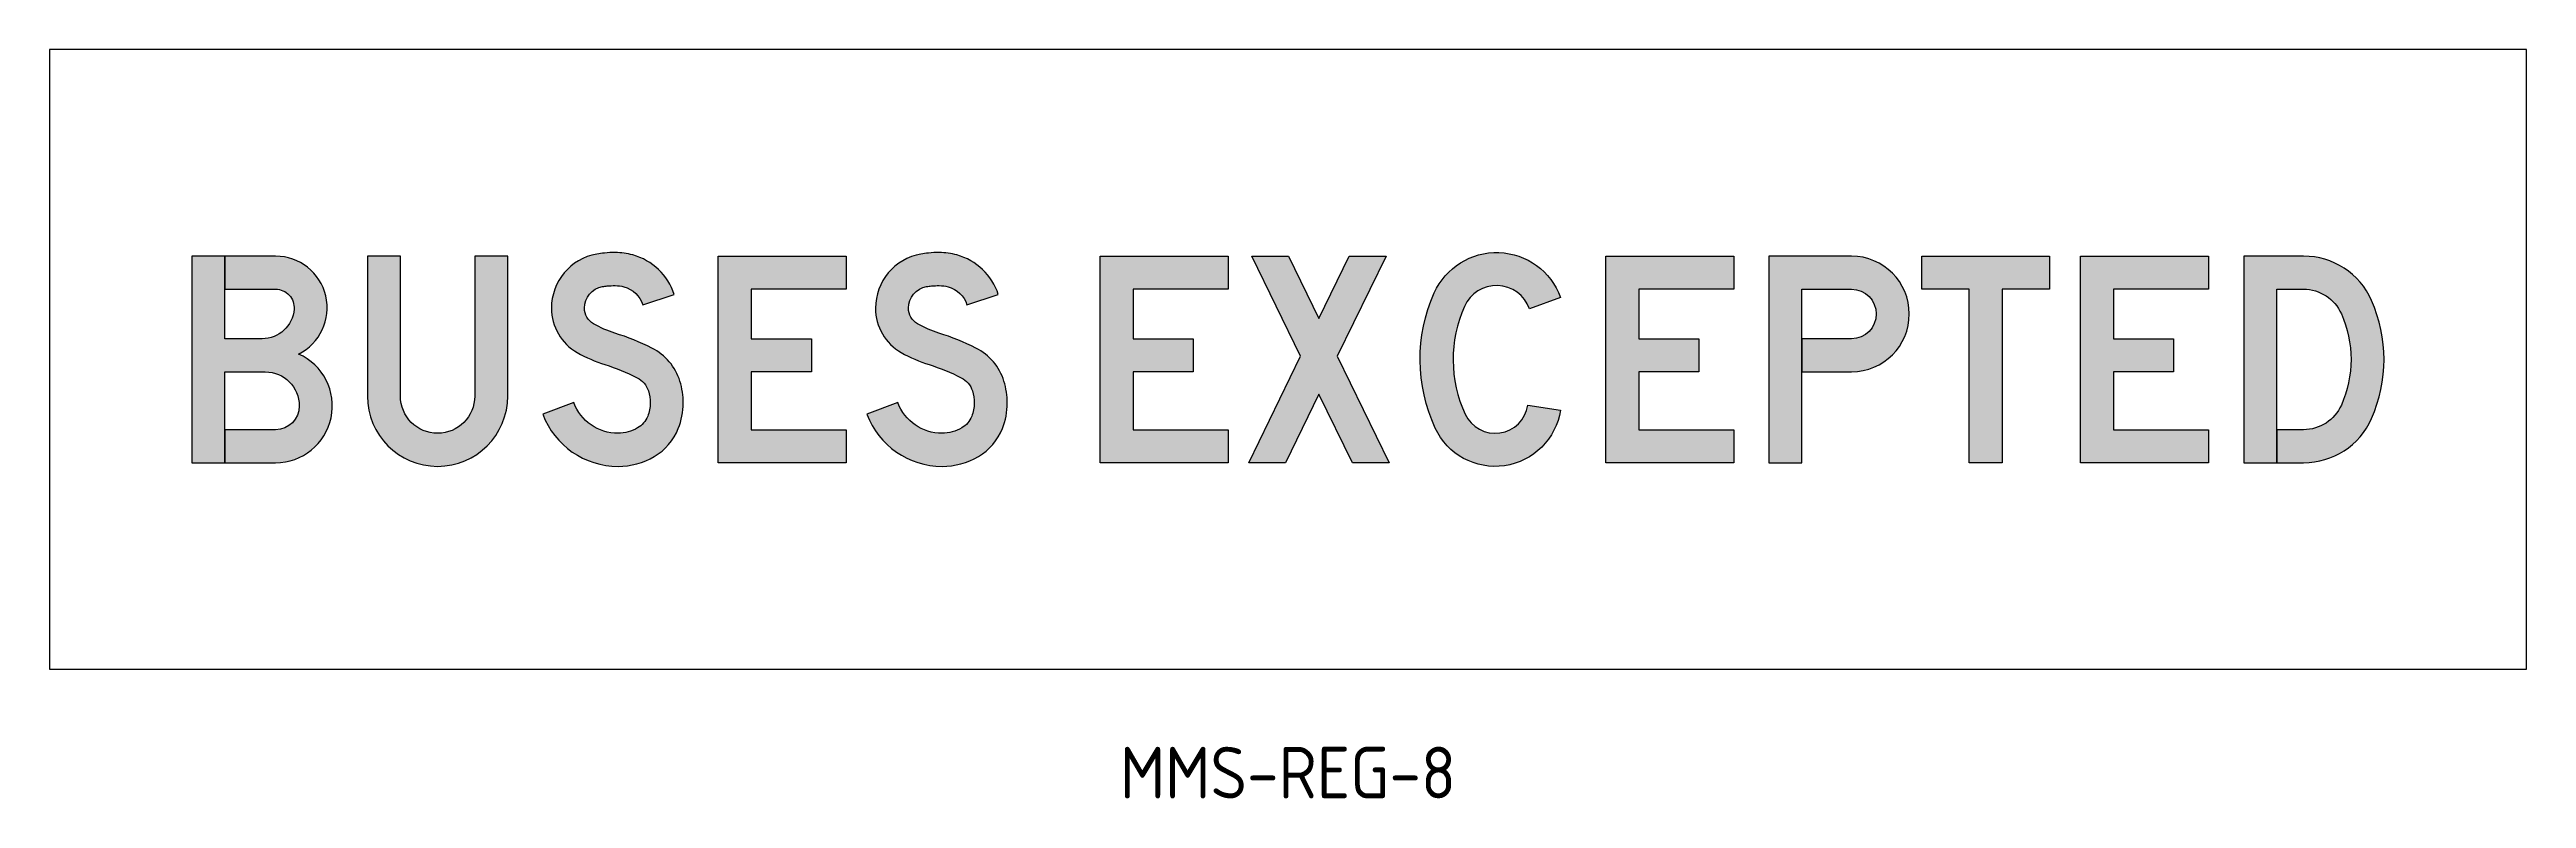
# Model space of a CAD drawing. Header units: millimetres. Extents: x 6664 to 6784, y 4640 to 4676.
import ezdxf
from ezdxf.enums import TextEntityAlignment as Align

# ---------------------------------------------------------------- set-up
doc = ezdxf.new("R2010")
doc.units = ezdxf.units.MM
doc.linetypes.add('CENTERX2', pattern=[101.60000000000001, 63.5, -12.7, 12.7, -12.7])
doc.layers.add('GSBWFILL', color=3, linetype='Continuous', lineweight=0)
doc.layers.add('T25', color=1, linetype='Continuous')
doc.styles.add('ISO', font='isocp2.shx')
doc.styles.add('TSText', font='isocp2.shx')

# ---------------------------------------------------------------- blocks, each defined once
blk = doc.blocks.new('*U403')
at = {"layer": 'GSBWFILL', "linetype": 'Continuous', "transparency": 33554687}
blk.add_lwpolyline([(-600, -150), (600, -150), (600, 150), (-600, 150), (-600, -150)], close=True, dxfattribs=at).dxf.unprotected_set("ltscale", 0)
at = {"layer": 'GSBWFILL', "color": 250, "transparency": 33554687, "style": 'TSText'}
for s in ['levels:GSCOLORFILL|GSBWFILL|GSOUTLINE', 'panelStyle:MR-MMS-REG-8.ssm', 'chevronShoulderRadius:300.000', 'constructPanels:900|600|450', 'panelBorderRadius:300.000', 'chevronTipRadius:300.000', 'constructPanelMode:0', 'panelRoundCorners:0', 'panelStation:none', 'heightRounding:10', 'panelHeightLock:1', 'widthRounding:10', 'panelWidthLock:1', 'legendMaterial:0', 'panelName:name', 'panelMounting:0', 'panelStandard:1', 'panelMaterial:0', 'panelQuantity:1', 'marginAlign:9', 'panelShape:0', 'panelSizes:', 'version:2']:
    blk.add_text(s, height=0.001, dxfattribs=at).set_placement((0, 149.9979999999996), align=Align.CENTER)
blk = doc.blocks.new('*U376')
at = {"layer": 'GSBWFILL', "linetype": 'Continuous'}
blk.add_hatch(color=256, dxfattribs=at).paths.add_polyline_path([(32.00999999999999, 200), (32.00999999999999, 168), (80.99999999999999, 168, -0.4369501879659429), (98.94666654943713, 148.6153846153846, -0.3918366946533311), (68.03851860318424, 120), (32, 120), (32, 200), (0, 200), (0, 0), (32, -2.807082412879408e-15), (32, 88), (71, 88, -0.4142135623730954), (104, 54.99999999999998, -0.4142135623730949), (81.00000000000003, 32), (32.00999999999999, 32), (32.00999999999999, -2.807959626133432e-15), (80.99999999999996, -7.105427357601002e-15, 0.8101203806570804), (103.3296878269436, 105.2631578947368, 0.7917000734326471), (80.99999999999994, 200)])
at = {"layer": 'GSBWFILL'}
blk.add_lwpolyline([(32, 87.99999999999999), (71, 88, -0.4142135623730948), (104, 55.00000000000001, -0.4142135623730953), (81, 31.99999999999999), (32.00999999999999, 32), (32.00999999999999, -2.807959626133432e-15), (81, -7.105427357601002e-15, 0.8101203806570794), (103.3296878269435, 105.2631578947368, 0.7917000734326467), (81, 200), (32.00999999999999, 200), (32.00999999999999, 168), (81, 168, -0.4369501879659418), (98.94666654943711, 148.6153846153846, -0.3918366946533313), (68.03851860318423, 120), (32, 120), (32, 200), (0, 200), (0, 0), (32, -2.807082412879408e-15)], format="xyb", close=True, dxfattribs=at)
blk = doc.blocks.new('*U377')
at = {"layer": 'GSBWFILL', "linetype": 'Continuous'}
blk.add_hatch(color=256, dxfattribs=at).paths.add_polyline_path([(0, 64.50000000000003, 1), (136, 64.50000000000001), (136, 200), (104, 200), (104, 64.5, -1), (32, 64.5), (32, 200), (0, 200)])
at = {"layer": 'GSBWFILL'}
blk.add_lwpolyline([(0, 200), (0, 64.50000000000001, 0.9999999999999999), (136, 64.5), (136, 200), (104, 200), (104, 64.5, -0.9999999999999999), (32, 64.5), (32, 200)], format="xyb", close=True, dxfattribs=at)
blk = doc.blocks.new('*U378')
at = {"layer": 'GSBWFILL'}
h = blk.add_hatch(color=256, dxfattribs=at)
edge = h.paths.add_edge_path()
edge.add_arc((70.1138021978752, 139.8349602439575), 31.66503975604246, 74.46761882983742, 89.99999999999937, ccw=False)
edge.add_arc((71.36961921618118, 144.3533723390851), 26.97535701145702, 18.43416843661788, 74.46761882983628, ccw=False)
edge.add_line((96.96080605563552, 152.8833806652067), (127.318809418287, 163.002255693254))
edge.add_arc((71.36961921618013, 144.353372339084), 58.97535701145839, 18.43416843661881, 74.46761882983712)
edge.add_arc((70.11380219787513, 139.8349602439581), 63.66503975604186, 74.46761882983803, 90.00000000000006)
edge.add_arc((70.11380219787479, 87.17811100693719), 116.3218889930628, 89.99999999999987, 95.20208452342816)
edge.add_arc((67.43430500120193, 116.6089654807103), 86.76931042056951, 95.20208452342852, 100.0660043927368)
edge.add_arc((61.58281260194144, 149.5723280011554), 53.29061223869738, 100.0660043927364, 179.9999999999999)
edge.add_arc((57.59622376642022, 149.5723280011556), 49.30402340317619, 180.0000000000001, 240.52539161732)
edge.add_arc((102.7723739602681, 229.5035335058323), 141.1184131237857, 240.5253916173195, 252.4229875600029)
edge.add_arc((-5.154268137836397, -111.1985611304839), 216.2694397253923, 63.49479254048009, 72.42298756000332, ccw=False)
edge.add_arc((81.8551508929528, 63.27562188433962), 21.30308483623306, 17.092358613637998, 63.49479254048009, ccw=False)
edge.add_arc((63.63858117502647, 57.67413260573667), 40.36141882497338, -1.1368683772161603e-13, 17.092358613637487, ccw=False)
edge.add_arc((69.91031519401423, 57.67413260573653), 34.08968480598563, -21.835978028378975, 1.1368683772161603e-13, ccw=False)
edge.add_arc((80.10296240503372, 53.58993848622089), 23.1092158372125, 300.4201037662424, 338.16402197162085, ccw=False)
edge.add_arc((72.8177436446915, 65.99731672222809), 37.49731672222812, 270.00000000000006, 300.4201037662424, ccw=False)
edge.add_arc((72.81774364469152, 74.31938926379087), 45.8193892637909, 200.6540005308844, 270.00000000000006, ccw=False)
edge.add_line((29.94328044301864, 58.15780401743604), (-1.13686837721616e-13, 46.87064510517077))
edge.add_arc((72.81774364469149, 74.31938926379078), 77.81938926379081, 200.6540005308842, 269.9999999999999)
edge.add_arc((72.81774364469143, 65.9973167222284), 69.49731672222843, 269.9999999999999, 300.4201037662422)
edge.add_arc((80.10296240503381, 53.58993848622085), 55.10921583721243, 300.4201037662423, 338.1640219716208)
edge.add_arc((69.91031519401425, 57.67413260573646), 66.08968480598561, 338.1640219716209, 360.0000000000001)
edge.add_arc((63.63858117502667, 57.67413260573663), 72.36141882497319, 359.9999999999999, 377.0923586136376)
edge.add_arc((81.85515089295305, 63.2756218843399), 53.30308483623273, 17.09235861363743, 63.49479254047981)
edge.add_arc((-5.154268137833228, -111.198561130476), 248.2694397253839, 63.49479254047989, 72.4229875600031)
edge.add_arc((102.7723739602719, 229.5035335058409), 109.118413123795, 240.5253916173198, 252.4229875600031, ccw=False)
edge.add_arc((57.59622376642032, 149.5723280011554), 17.30402340317604, 179.9999999999995, 240.5253916173191, ccw=False)
edge.add_arc((61.58281260194153, 149.5723280011556), 21.29061223869724, 100.06600439273649, 180.0000000000001, ccw=False)
edge.add_arc((67.4343050012016, 116.6089654807101), 54.76931042056966, 95.20208452342831, 100.06600439273649, ccw=False)
edge.add_arc((70.11380219787529, 87.17811100693228), 84.32188899306769, 89.99999999999977, 95.20208452342808, ccw=False)
blk.add_lwpolyline([(70.11380219787551, 171.5, -0.06787675261042452), (78.59315953967004, 170.3435695505434, -0.2494830365654269), (96.96080605563552, 152.8833806652067), (127.318809418287, 163.002255693254, 0.2494830365654264), (87.16221351932367, 201.1749061075884, 0.06787675261042452), (70.11380219787506, 203.5, 0.02270227471950201), (59.56703468978421, 203.0208818389779, 0.02122604096759155), (52.26854324855614, 202.0426409332105, 0.3636441175402912), (8.292200363244035, 149.5723280011555, 0.2704077510795036), (33.33678063119186, 106.6495351923277, 0.0519597405227712), (60.15638590907119, 94.97367033413467, -0.03897631886995447), (91.3622734742722, 82.33962051430993, -0.2052815878054308), (102.2173258005501, 69.53687228439209, -0.07471806484743376), (103.9999999999999, 57.67413260573662, -0.09556678149168694), (101.5541485995273, 44.99444737401317, -0.1661941654668835), (91.80399884476228, 33.66202833871628, -0.1335177693873042), (72.81774364469155, 28.49999999999997, -0.3121642975364797), (29.94328044301864, 58.15780401743604), (-1.13686837721616e-13, 46.87064510517077, 0.3121642975364798), (72.81774364469138, -3.500000000000028, 0.1335177693873042), (108.0067626559154, 6.067274401056522, 0.1661941654668837), (131.2582269663246, 33.09202205901265, 0.09556678149168694), (135.9999999999999, 57.67413260573656, 0.07471806484743371), (132.8039568942248, 78.94208351750389, 0.2052815878054319), (105.6432062565886, 110.9762222482267, 0.03897631886995447), (69.8199839289999, 125.4796512773732, -0.05195974052277098), (49.08199018496825, 134.5078979602233, -0.2704077510795024), (40.29220036324429, 149.5723280011556, -0.3636441175402912), (57.86158500182572, 170.5352150791966, -0.02122604096759155), (62.46843668024738, 171.1526866203946, -0.02270227471950201)], format="xyb", close=True, dxfattribs=at)
blk = doc.blocks.new('*U379')
at = {"layer": 'GSBWFILL', "linetype": 'Continuous'}
blk.add_hatch(color=256, dxfattribs=at).paths.add_polyline_path([(124, 168), (32, 168), (32, 120), (90.15557582658448, 120), (90.15557582658454, 88), (32, 88), (32, 32), (124, 32), (124, 0), (0, 0), (0, 200), (124, 200)])
at = {"layer": 'GSBWFILL'}
blk.add_lwpolyline([(124, 168), (32, 168), (32, 120), (90.15557582658448, 120), (90.15557582658454, 88), (32, 88), (32, 32), (124, 32), (124, 0), (0, 0), (0, 200), (124, 200)], close=True, dxfattribs=at)
blk = doc.blocks.new('*U380')
at = {"layer": 'GSBWFILL'}
h = blk.add_hatch(color=256, dxfattribs=at)
edge = h.paths.add_edge_path()
edge.add_arc((70.1138021978752, 139.8349602439575), 31.66503975604246, 74.46761882983742, 89.99999999999937, ccw=False)
edge.add_arc((71.36961921618118, 144.3533723390851), 26.97535701145702, 18.43416843661788, 74.46761882983628, ccw=False)
edge.add_line((96.96080605563552, 152.8833806652067), (127.318809418287, 163.002255693254))
edge.add_arc((71.36961921618013, 144.353372339084), 58.97535701145839, 18.43416843661881, 74.46761882983712)
edge.add_arc((70.11380219787513, 139.8349602439581), 63.66503975604186, 74.46761882983803, 90.00000000000006)
edge.add_arc((70.11380219787479, 87.17811100693719), 116.3218889930628, 89.99999999999987, 95.20208452342816)
edge.add_arc((67.43430500120193, 116.6089654807103), 86.76931042056951, 95.20208452342852, 100.0660043927368)
edge.add_arc((61.58281260194144, 149.5723280011554), 53.29061223869738, 100.0660043927364, 179.9999999999999)
edge.add_arc((57.59622376642022, 149.5723280011556), 49.30402340317619, 180.0000000000001, 240.52539161732)
edge.add_arc((102.7723739602681, 229.5035335058323), 141.1184131237857, 240.5253916173195, 252.4229875600029)
edge.add_arc((-5.154268137836397, -111.1985611304839), 216.2694397253923, 63.49479254048009, 72.42298756000332, ccw=False)
edge.add_arc((81.8551508929528, 63.27562188433962), 21.30308483623306, 17.092358613637998, 63.49479254048009, ccw=False)
edge.add_arc((63.63858117502647, 57.67413260573667), 40.36141882497338, -1.1368683772161603e-13, 17.092358613637487, ccw=False)
edge.add_arc((69.91031519401423, 57.67413260573653), 34.08968480598563, -21.835978028378975, 1.1368683772161603e-13, ccw=False)
edge.add_arc((80.10296240503372, 53.58993848622089), 23.1092158372125, 300.4201037662424, 338.16402197162085, ccw=False)
edge.add_arc((72.8177436446915, 65.99731672222809), 37.49731672222812, 270.00000000000006, 300.4201037662424, ccw=False)
edge.add_arc((72.81774364469152, 74.31938926379087), 45.8193892637909, 200.6540005308844, 270.00000000000006, ccw=False)
edge.add_line((29.94328044301864, 58.15780401743604), (-1.13686837721616e-13, 46.87064510517077))
edge.add_arc((72.81774364469149, 74.31938926379078), 77.81938926379081, 200.6540005308842, 269.9999999999999)
edge.add_arc((72.81774364469143, 65.9973167222284), 69.49731672222843, 269.9999999999999, 300.4201037662422)
edge.add_arc((80.10296240503381, 53.58993848622085), 55.10921583721243, 300.4201037662423, 338.1640219716208)
edge.add_arc((69.91031519401425, 57.67413260573646), 66.08968480598561, 338.1640219716209, 360.0000000000001)
edge.add_arc((63.63858117502667, 57.67413260573663), 72.36141882497319, 359.9999999999999, 377.0923586136376)
edge.add_arc((81.85515089295305, 63.2756218843399), 53.30308483623273, 17.09235861363743, 63.49479254047981)
edge.add_arc((-5.154268137833228, -111.198561130476), 248.2694397253839, 63.49479254047989, 72.4229875600031)
edge.add_arc((102.7723739602719, 229.5035335058409), 109.118413123795, 240.5253916173198, 252.4229875600031, ccw=False)
edge.add_arc((57.59622376642032, 149.5723280011554), 17.30402340317604, 179.9999999999995, 240.5253916173191, ccw=False)
edge.add_arc((61.58281260194153, 149.5723280011556), 21.29061223869724, 100.06600439273649, 180.0000000000001, ccw=False)
edge.add_arc((67.4343050012016, 116.6089654807101), 54.76931042056966, 95.20208452342831, 100.06600439273649, ccw=False)
edge.add_arc((70.11380219787529, 87.17811100693228), 84.32188899306769, 89.99999999999977, 95.20208452342808, ccw=False)
blk.add_lwpolyline([(70.11380219787551, 171.5, -0.06787675261042452), (78.59315953967004, 170.3435695505434, -0.2494830365654269), (96.96080605563552, 152.8833806652067), (127.318809418287, 163.002255693254, 0.2494830365654264), (87.16221351932367, 201.1749061075884, 0.06787675261042452), (70.11380219787506, 203.5, 0.02270227471950201), (59.56703468978421, 203.0208818389779, 0.02122604096759155), (52.26854324855614, 202.0426409332105, 0.3636441175402912), (8.292200363244035, 149.5723280011555, 0.2704077510795036), (33.33678063119186, 106.6495351923277, 0.0519597405227712), (60.15638590907119, 94.97367033413467, -0.03897631886995447), (91.3622734742722, 82.33962051430993, -0.2052815878054308), (102.2173258005501, 69.53687228439209, -0.07471806484743376), (103.9999999999999, 57.67413260573662, -0.09556678149168694), (101.5541485995273, 44.99444737401317, -0.1661941654668835), (91.80399884476228, 33.66202833871628, -0.1335177693873042), (72.81774364469155, 28.49999999999997, -0.3121642975364797), (29.94328044301864, 58.15780401743604), (-1.13686837721616e-13, 46.87064510517077, 0.3121642975364798), (72.81774364469138, -3.500000000000028, 0.1335177693873042), (108.0067626559154, 6.067274401056522, 0.1661941654668837), (131.2582269663246, 33.09202205901265, 0.09556678149168694), (135.9999999999999, 57.67413260573656, 0.07471806484743371), (132.8039568942248, 78.94208351750389, 0.2052815878054319), (105.6432062565886, 110.9762222482267, 0.03897631886995447), (69.8199839289999, 125.4796512773732, -0.05195974052277098), (49.08199018496825, 134.5078979602233, -0.2704077510795024), (40.29220036324429, 149.5723280011556, -0.3636441175402912), (57.86158500182572, 170.5352150791966, -0.02122604096759155), (62.46843668024738, 171.1526866203946, -0.02270227471950201)], format="xyb", close=True, dxfattribs=at)
blk = doc.blocks.new('*U375')
at = {"layer": 'GSBWFILL', "color": 28}
for name, p, xscale, yscale, zscale in [('*U376', (0, 0), 0.5000000000000001, 0.5000000000000001, 0.5000000000000001), ('*U377', (85, 0), 0.5, 0.5, 0.5), ('*U378', (170, 0), 0.5000000000000002, 0.5000000000000002, 0.5000000000000002), ('*U379', (255, 0), 0.5, 0.5, 0.5), ('*U380', (327, 0), 0.5000000000000002, 0.5000000000000002, 0.5000000000000002)]:
    blk.add_blockref(name, p, dxfattribs=dict(at, xscale=xscale, yscale=yscale, zscale=zscale))
blk = doc.blocks.new('*U382')
at = {"layer": 'GSBWFILL', "linetype": 'Continuous'}
blk.add_hatch(color=256, dxfattribs=at).paths.add_polyline_path([(124, 168), (32, 168), (32, 120), (90.15557582658448, 120), (90.15557582658454, 88), (32, 88), (32, 32), (124, 32), (124, 0), (0, 0), (0, 200), (124, 200)])
at = {"layer": 'GSBWFILL'}
blk.add_lwpolyline([(124, 168), (32, 168), (32, 120), (90.15557582658448, 120), (90.15557582658454, 88), (32, 88), (32, 32), (124, 32), (124, 0), (0, 0), (0, 200), (124, 200)], close=True, dxfattribs=at)
blk = doc.blocks.new('*U383')
at = {"layer": 'GSBWFILL', "linetype": 'Continuous'}
blk.add_hatch(color=256, dxfattribs=at).paths.add_polyline_path([(50.20327474886614, 103.0798750345528), (3.804103526972669e-15, -2.842170943040401e-14), (35.59345050226778, -2.842170943040401e-14), (68.00000000000001, 66.53874850271066), (100.4065494977322, -2.842170943040401e-14), (136, -2.842170943040401e-14), (85.79672525113389, 103.0798750345528), (133, 199.9999999999999), (97.40654949773219, 199.9999999999999), (68, 139.6210015663949), (38.59345050226779, 200), (3.000000000000008, 200)])
at = {"layer": 'GSBWFILL'}
blk.add_lwpolyline([(68, 66.53874850271067), (35.59345050226779, -2.842170943040401e-14), (0, -2.842170943040401e-14), (50.20327474886614, 103.0798750345528), (3, 200), (38.59345050226779, 200), (68, 139.6210015663949), (97.40654949773221, 200), (133, 199.9999999999999), (85.79672525113392, 103.0798750345528), (136, -2.842170943040401e-14), (100.4065494977322, -2.842170943040401e-14)], close=True, dxfattribs=at)
blk = doc.blocks.new('*U384')
at = {"layer": 'GSBWFILL', "linetype": 'Continuous'}
blk.add_hatch(color=256, dxfattribs=at).paths.add_polyline_path([(13.72124205111108, 164.4021739130435, 0.2166768782576797), (14.62675417347889, 33.60638297872346, 0.7444135620073872), (136, 51.04683606026732), (104.3509964946425, 55.77341803013366, -0.7444135620073867), (43.66437358138194, 47.05319148936167, -0.2166768782576799), (42.94225631924041, 151.3586956521739, -0.6740116141040629), (105.934343747456, 149.1418350505327), (136, 160.0988562745634, 0.6740116141040616)])
at = {"layer": 'GSBWFILL'}
blk.add_lwpolyline([(136, 51.04683606026732, -0.744413562007387), (14.6267541734789, 33.60638297872336, -0.2166768782576799), (13.72124205111101, 164.4021739130435, -0.674011614104063), (136, 160.0988562745634), (105.934343747456, 149.1418350505327, 0.6740116141040626), (42.94225631924041, 151.3586956521739, 0.21667687825768), (43.66437358138194, 47.05319148936167, 0.744413562007387), (104.3509964946425, 55.77341803013366)], format="xyb", close=True, dxfattribs=at)
blk = doc.blocks.new('*U385')
at = {"layer": 'GSBWFILL', "linetype": 'Continuous'}
blk.add_hatch(color=256, dxfattribs=at).paths.add_polyline_path([(124, 168), (32, 168), (32, 120), (90.15557582658448, 120), (90.15557582658454, 88), (32, 88), (32, 32), (124, 32), (124, 0), (0, 0), (0, 200), (124, 200)])
at = {"layer": 'GSBWFILL'}
blk.add_lwpolyline([(124, 168), (32, 168), (32, 120), (90.15557582658448, 120), (90.15557582658454, 88), (32, 88), (32, 32), (124, 32), (124, 0), (0, 0), (0, 200), (124, 200)], close=True, dxfattribs=at)
blk = doc.blocks.new('*U386')
at = {"layer": 'GSBWFILL', "linetype": 'Continuous'}
blk.add_hatch(color=256, dxfattribs=at).paths.add_polyline_path([(0, 200), (0, 0), (32, 0), (32, 168), (80, 168, -1), (79.99999999999999, 120), (32.00999999999999, 120), (32.00999999999999, 87.99999999999999), (79.99999999999999, 88, 1), (80, 200)])
at = {"layer": 'GSBWFILL'}
blk.add_lwpolyline([(32, 168), (80, 168, -0.9999999999999999), (80, 120), (32.00999999999999, 120), (32.00999999999999, 87.99999999999999), (80, 88, 0.9999999999999997), (80, 200), (0, 200), (0, 0), (32, 0)], format="xyb", close=True, dxfattribs=at)
blk = doc.blocks.new('*U387')
at = {"layer": 'GSBWFILL', "linetype": 'Continuous'}
blk.add_hatch(color=256, dxfattribs=at).paths.add_polyline_path([(124, 200), (124, 168), (78, 168), (78, 0), (46, 0), (46, 168), (0, 168), (0, 200)])
at = {"layer": 'GSBWFILL'}
blk.add_lwpolyline([(124, 200), (124, 168), (78, 168), (78, 0), (46, 0), (46, 168), (0, 168), (0, 200)], close=True, dxfattribs=at)
blk = doc.blocks.new('*U388')
at = {"layer": 'GSBWFILL', "linetype": 'Continuous'}
blk.add_hatch(color=256, dxfattribs=at).paths.add_polyline_path([(124, 168), (32, 168), (32, 120), (90.15557582658448, 120), (90.15557582658454, 88), (32, 88), (32, 32), (124, 32), (124, 0), (0, 0), (0, 200), (124, 200)])
at = {"layer": 'GSBWFILL'}
blk.add_lwpolyline([(124, 168), (32, 168), (32, 120), (90.15557582658448, 120), (90.15557582658454, 88), (32, 88), (32, 32), (124, 32), (124, 0), (0, 0), (0, 200), (124, 200)], close=True, dxfattribs=at)
blk = doc.blocks.new('*U389')
at = {"layer": 'GSBWFILL', "linetype": 'Continuous'}
blk.add_hatch(color=256, dxfattribs=at).paths.add_polyline_path([(0, 0), (32, 0), (32, 168), (58.06346010171023, 168, -0.2964931262111151), (94.62198769690465, 144.2318840579709, -0.212019282081777), (94.62198769690458, 55.76811594202892, -0.2964931262111143), (58.06346010171029, 32), (32.00999999999999, 31.99999999999999), (32.00999999999999, 0), (58.06346010171028, 0, 0.2964931262111141), (123.8688097730599, 42.78260869565198, 0.2120192820817773), (123.8688097730601, 157.2173913043477, 0.2964931262111152), (58.06346010171021, 200), (0, 200)])
at = {"layer": 'GSBWFILL'}
blk.add_lwpolyline([(32.00999999999999, 31.99999999999999), (32.00999999999999, 0), (58.06346010171023, 0, 0.2964931262111147), (123.86880977306, 42.78260869565205, 0.2120192820817774), (123.8688097730601, 157.2173913043478, 0.2964931262111148), (58.06346010171023, 200), (0, 200), (0, 0), (32, 0), (32, 168), (58.06346010171023, 168, -0.2964931262111147), (94.62198769690463, 144.231884057971, -0.2120192820817771), (94.62198769690457, 55.76811594202893, -0.2964931262111147), (58.06346010171023, 32)], format="xyb", close=True, dxfattribs=at)
blk = doc.blocks.new('*U381')
at = {"layer": 'GSBWFILL', "color": 28, "xscale": 0.5, "yscale": 0.5, "zscale": 0.5}
for name, p in [('*U382', (0, 0)), ('*U383', (72, 0)), ('*U384', (155, 0)), ('*U385', (245, 0)), ('*U386', (324, 0)), ('*U387', (398, 0)), ('*U388', (475, 0)), ('*U389', (554, 0))]:
    blk.add_blockref(name, p, dxfattribs=at)
blk = doc.blocks.new('*U374')
at = {"layer": 'GSBWFILL'}
for name, p in [('*U375', (-531, 0)), ('*U381', (-91, 0))]:
    blk.add_blockref(name, p, dxfattribs=at)

msp = doc.modelspace()

# ---------------------------------------------------------------- block references
at = {"layer": 'GSBWFILL', "xscale": 0.1, "yscale": 0.1, "zscale": 0.1}
for name, p in [('*U403', (6724.342937986643, 4661.233448803666)), ('*U374', (6724.342937986643, 4656.233448803666))]:
    msp.add_blockref(name, p, dxfattribs=at)

# ---------------------------------------------------------------- texts
at = {"layer": 'T25', "linetype": 'CENTERX2', "style": 'ISO'}
msp.add_text('MMS-REG-8', height=2.5, dxfattribs=at).set_placement((6724.342134073406, 4641.233448600982), align=Align.MIDDLE_CENTER)

doc.saveas('drawing.dxf')
